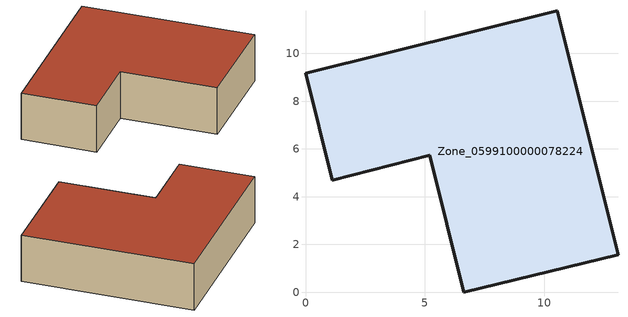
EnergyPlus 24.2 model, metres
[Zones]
Zone_0599100000078224
 floor ground (C_G): 5.2,5.73 1.11,4.7 0,9.17 10.54,11.79 13.09,1.58 6.63,0 z0
 wall outside (C_F): 10.54,11.79 0,9.17 1.11,4.7 5.2,5.73 6.63,0 13.09,1.58 10.54,11.79 z0:3.06
 roof outside (C_R): 6.63,0 13.09,1.58 10.54,11.79 0,9.17 1.11,4.7 5.2,5.73 z3.06
[BUILDING]
Pand.0599100000078224: North Axis=0; Terrain=City; Loads Convergence Tolerance Value=0.04; Temperature Convergence Tolerance Value=0.4; Solar Distribution=FullExterior; Maximum Number of Warmup Days=25; Minimum Number of Warmup Days=1
[Site:Location]
Rotterdam.The.Hague.AP_ZH_NLD Design_Conditions: Latitude=51.96; Longitude=4.45; Time Zone=1; Elevation=-4.5
[SITE:GROUNDTEMPERATURE:BUILDINGSURFACE]
18, 18, 18, 18, 18, 18, 18, 18, 18, 18, 18, 18
[MATERIAL] Thermal Absorptance=0.9; Solar Absorptance=0.7; Visible Absorptance=0.7
Name | Roughness | Thickness | Conductivity | Density | Specific Heat
G.TI.1975-1991 | MediumSmooth | 0.15 | 0.288461 | 540 | 1210
F.TI.1975-1991 | Rough | 0.3 | 0.230769 | 1920 | 840
R.TI.1975-1991 | MediumRough | 0.2 | 0.153846 | 1500 | 1000
[CONSTRUCTION]
C_G: G.TI.1975-1991
C_F: F.TI.1975-1991
C_R: R.TI.1975-1991
[ZONE]
Zone_0599100000078224: Type=1; Multiplier=1; Ceiling Height=Autocalculate; Volume=Autocalculate; Floor Area=autocalculate; Part of Total Floor Area=Yes
[ZONEINFILTRATION:DESIGNFLOWRATE]
Infil_Zone_0599100000078224: Zone or ZoneList or Space or SpaceList=Zone_0599100000078224; Schedule=AlwaysOn; Design Flow Rate Calculation Method=Flow/Area; Flow Rate per Floor Area=0.003; Constant Term Coefficient=1; Temperature Term Coefficient=0; Velocity Term Coefficient=0; Velocity Squared Term Coefficient=0
[HVACTEMPLATE:ZONE:IDEALLOADSAIRSYSTEM]
Zone_0599100000078224: Maximum Heating Supply Air Temperature=50; Minimum Cooling Supply Air Temperature=13; Maximum Heating Supply Air Humidity Ratio=0.0156; Minimum Cooling Supply Air Humidity Ratio=0.0077; Heating Limit=NoLimit; Cooling Limit=NoLimit; Dehumidification Control Type=ConstantSensibleHeatRatio; Cooling Sensible Heat Ratio=0.7; Dehumidification Setpoint=60; Humidification Control Type=None; Humidification Setpoint=30; Outdoor Air Method=None; Outdoor Air Flow Rate per Person=0.00944; Outdoor Air Flow Rate per Zone Floor Area=0; Outdoor Air Flow Rate per Zone=0; Demand Controlled Ventilation Type=None; Outdoor Air Economizer Type=NoEconomizer; Heat Recovery Type=None; Sensible Heat Recovery Effectiveness=0.7; Latent Heat Recovery Effectiveness=0.65
[ZONECONTROL:THERMOSTAT]
ThermostatControl_Zone_0599100000078224: Zone or ZoneList=Zone_0599100000078224; Control Type Schedule=DualSetpointControlType; Control 1=Thermostat_Zone_0599100000078224; Temperature Difference Between Cutout And Setpoint=0
[THERMOSTATSETPOINT:DUALSETPOINT]
Thermostat_Zone_0599100000078224: Heating Setpoint Temperature Schedule=HeatingSetpoint_Zone_0599100000078224; Cooling Setpoint Temperature Schedule=CoolingSetpoint_Zone_0599100000078224
[SCHEDULE:COMPACT]
HeatingSetpoint_Zone_0599100000078224: Through: 12/31, For: AllDays, Until: 24:00, 21
CoolingSetpoint_Zone_0599100000078224: Through: 12/31, For: AllDays, Until: 24:00, 24
DualSetpointControlType: Through: 12/31, For: AllDays, Until: 24:00, 4
AlwaysOn: Through: 12/31, For: AllDays, Until: 24:00, 1
